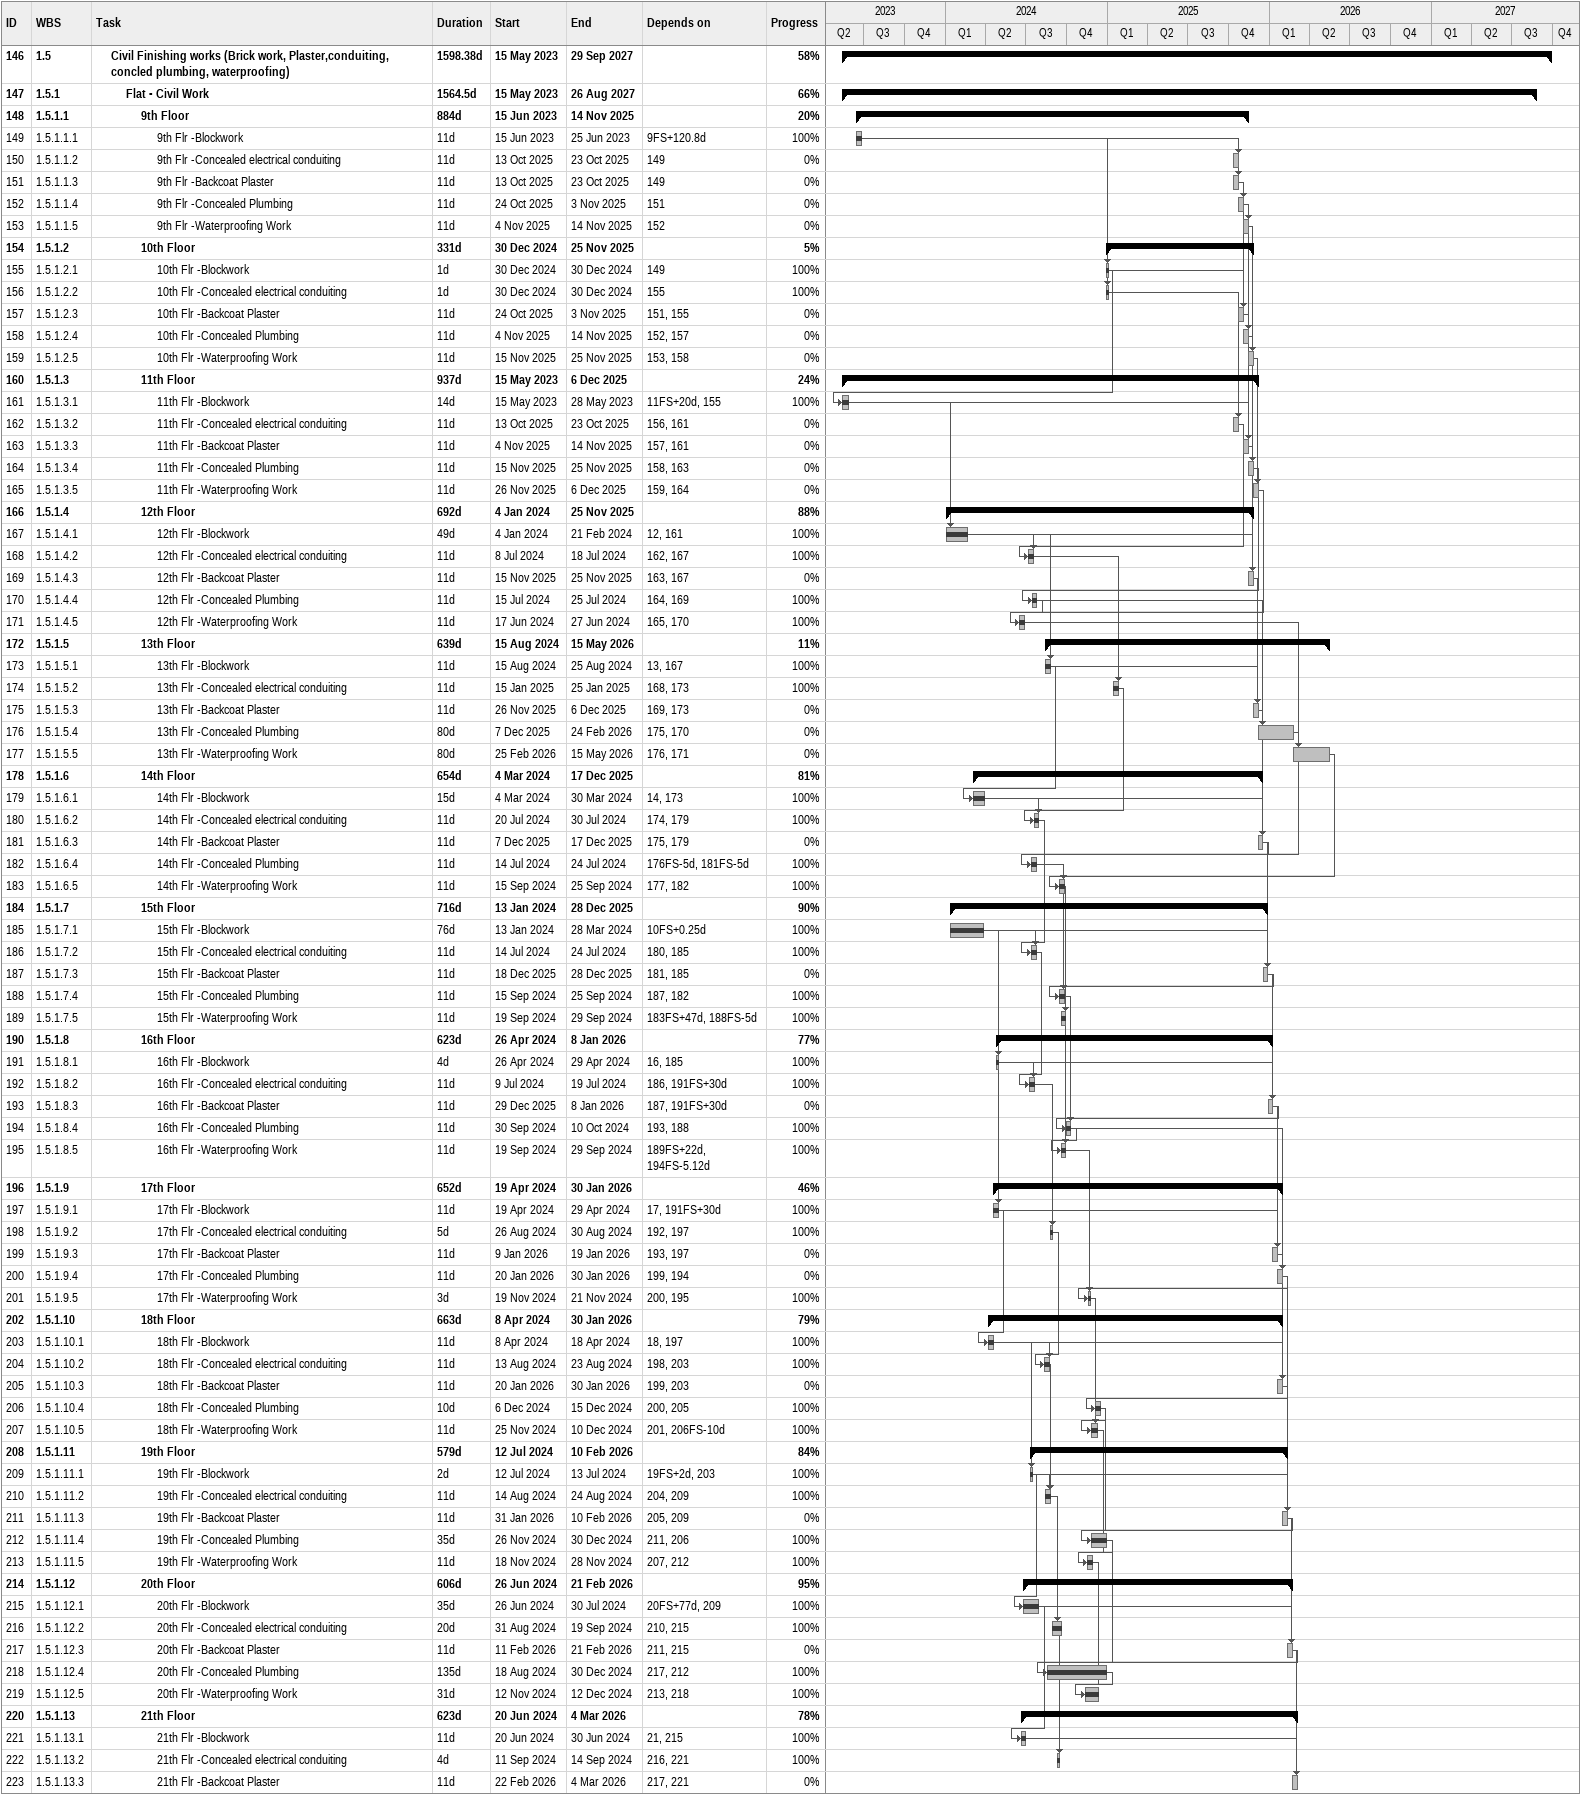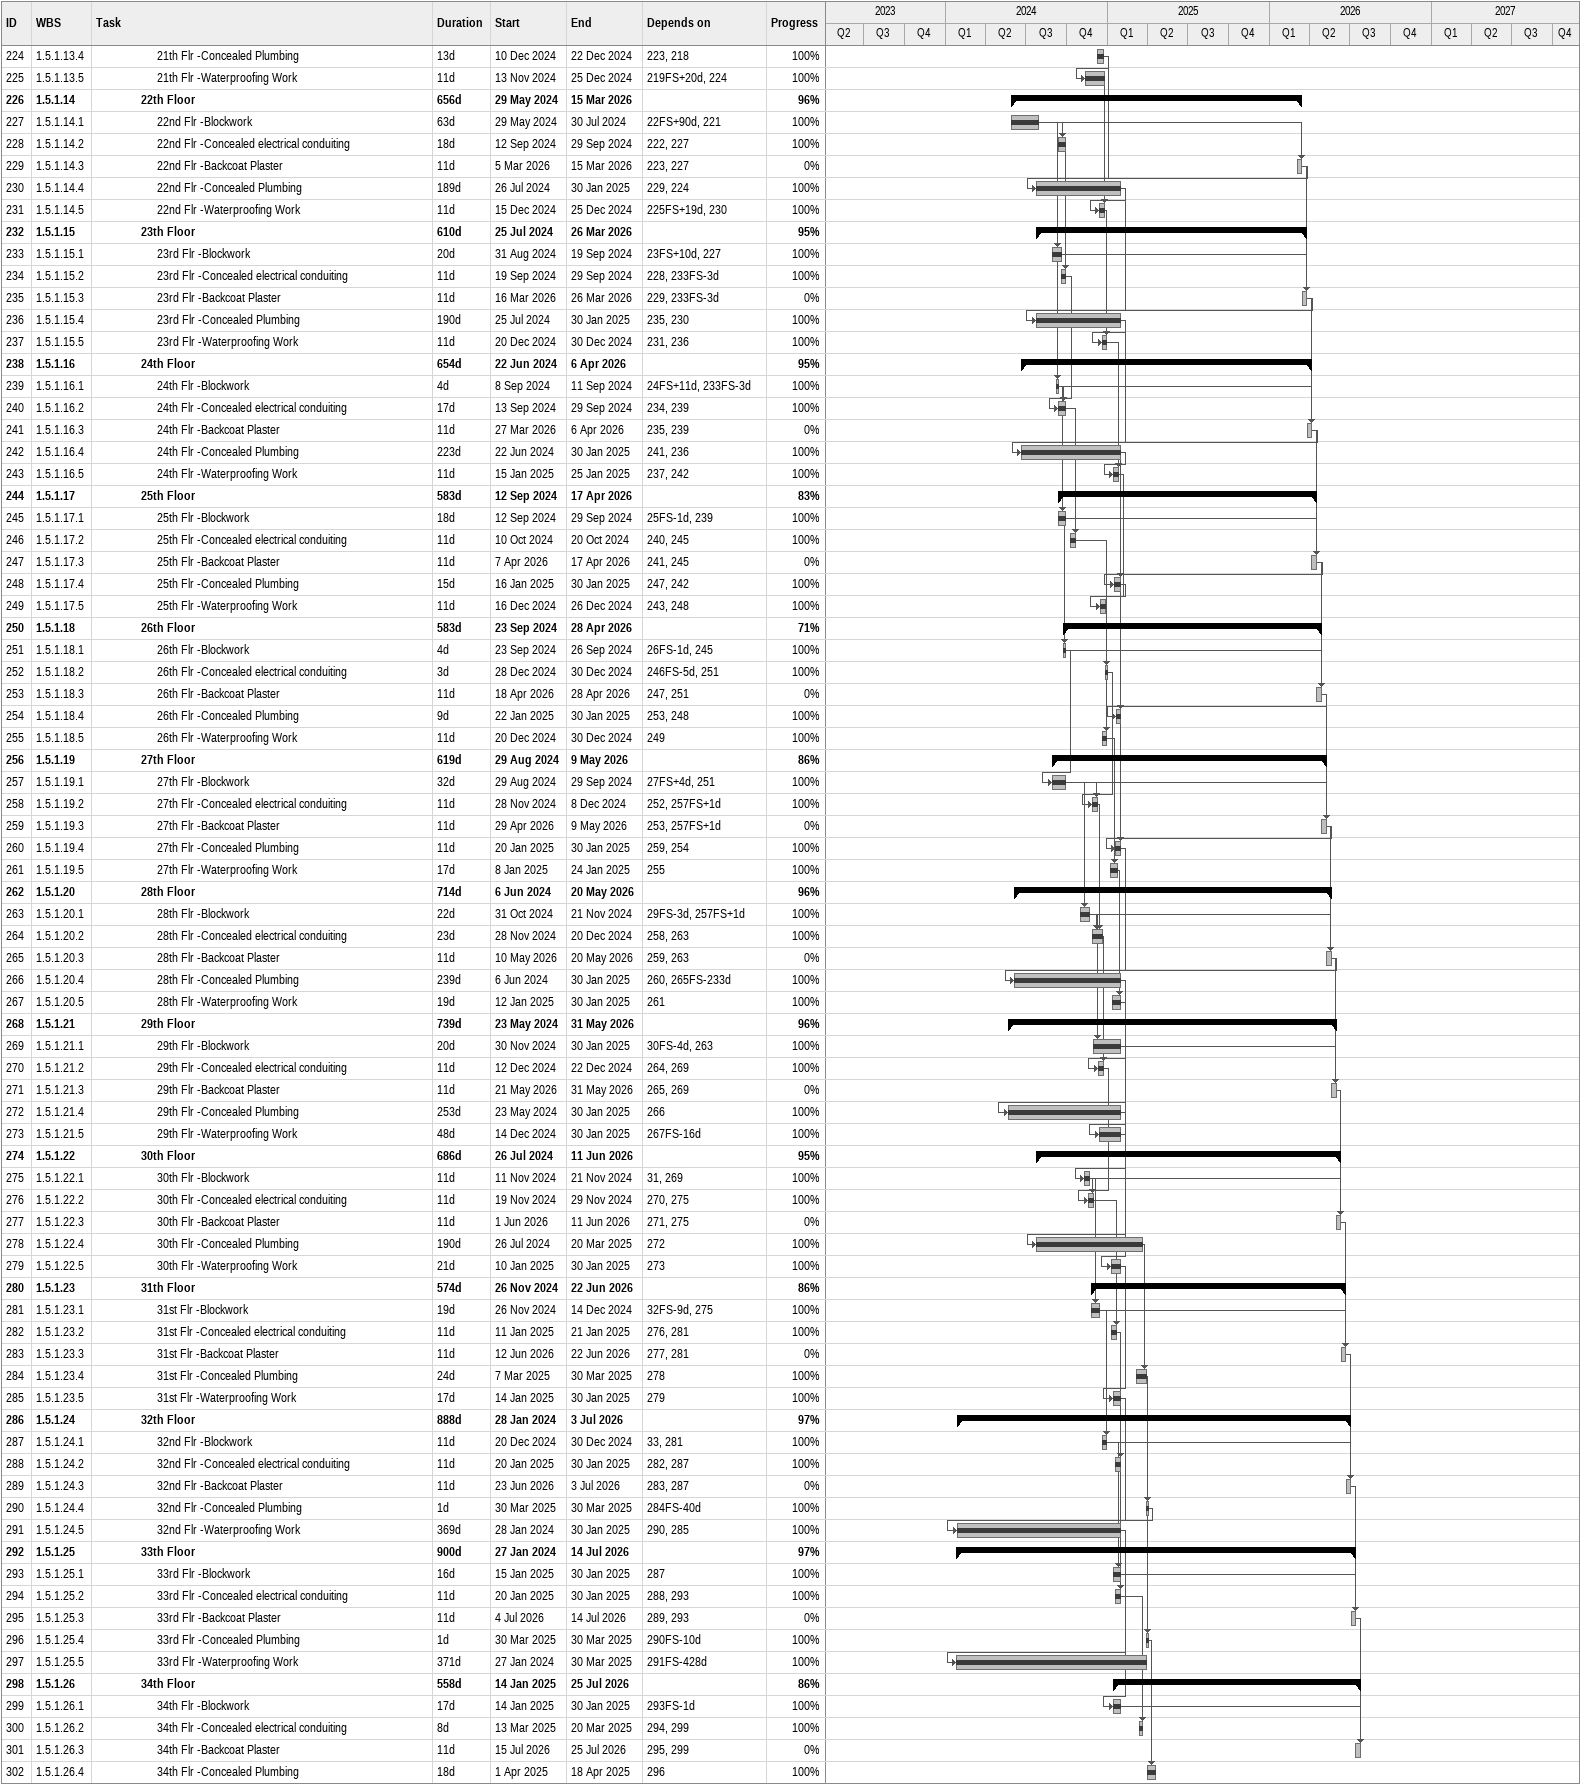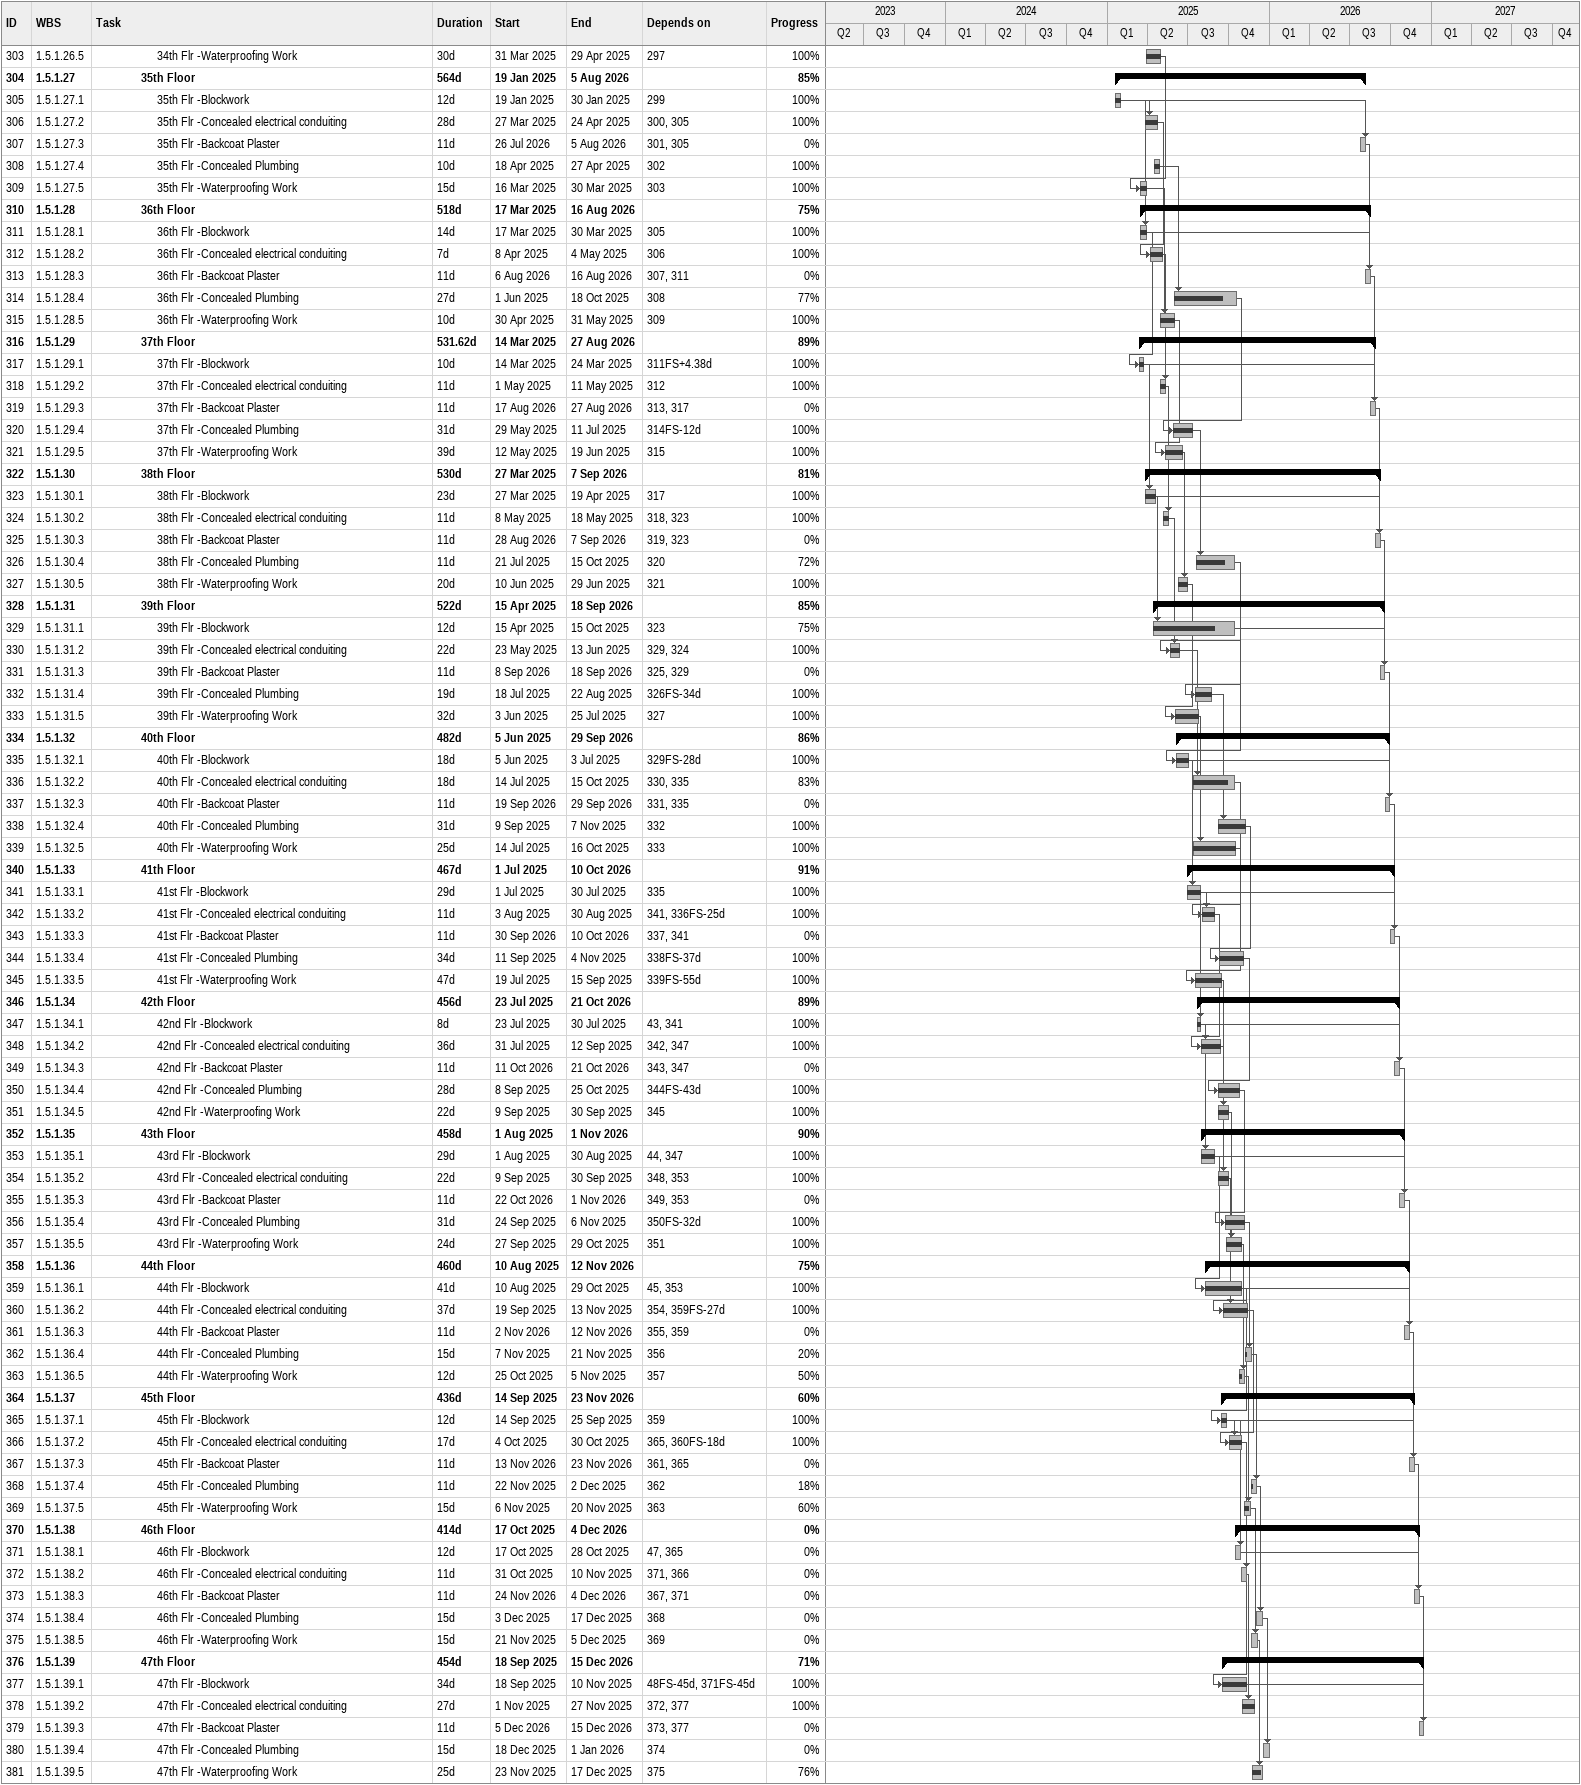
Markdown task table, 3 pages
| ID | WBS | Task | Duration | Start | Finish | Predecessors | % complete |
|---|---|---|---|---|---|---|---|
| 146 | 1.5 | **Civil Finishing works (Brick work, Plaster,conduiting, concled plumbing, waterproofing)** | 1598.38d | 2023-05-15 | 2027-09-29 |  | 58 |
| 147 | 1.5.1 | **Flat - Civil Work** | 1564.5d | 2023-05-15 | 2027-08-26 |  | 66 |
| 148 | 1.5.1.1 | **9th Floor** | 884d | 2023-06-15 | 2025-11-14 |  | 20 |
| 149 | 1.5.1.1.1 | 9th Flr -Blockwork | 11d | 2023-06-15 | 2023-06-25 | 9FS+120.8d | 100 |
| 150 | 1.5.1.1.2 | 9th Flr -Concealed electrical conduiting | 11d | 2025-10-13 | 2025-10-23 | 149 | 0 |
| 151 | 1.5.1.1.3 | 9th Flr -Backcoat Plaster | 11d | 2025-10-13 | 2025-10-23 | 149 | 0 |
| 152 | 1.5.1.1.4 | 9th Flr -Concealed Plumbing | 11d | 2025-10-24 | 2025-11-03 | 151 | 0 |
| 153 | 1.5.1.1.5 | 9th Flr -Waterproofing Work | 11d | 2025-11-04 | 2025-11-14 | 152 | 0 |
| 154 | 1.5.1.2 | **10th Floor** | 331d | 2024-12-30 | 2025-11-25 |  | 5 |
| 155 | 1.5.1.2.1 | 10th Flr -Blockwork | 1d | 2024-12-30 | 2024-12-30 | 149 | 100 |
| 156 | 1.5.1.2.2 | 10th Flr -Concealed electrical conduiting | 1d | 2024-12-30 | 2024-12-30 | 155 | 100 |
| 157 | 1.5.1.2.3 | 10th Flr -Backcoat Plaster | 11d | 2025-10-24 | 2025-11-03 | 151, 155 | 0 |
| 158 | 1.5.1.2.4 | 10th Flr -Concealed Plumbing | 11d | 2025-11-04 | 2025-11-14 | 152, 157 | 0 |
| 159 | 1.5.1.2.5 | 10th Flr -Waterproofing Work | 11d | 2025-11-15 | 2025-11-25 | 153, 158 | 0 |
| 160 | 1.5.1.3 | **11th Floor** | 937d | 2023-05-15 | 2025-12-06 |  | 24 |
| 161 | 1.5.1.3.1 | 11th Flr -Blockwork | 14d | 2023-05-15 | 2023-05-28 | 11FS+20d, 155 | 100 |
| 162 | 1.5.1.3.2 | 11th Flr -Concealed electrical conduiting | 11d | 2025-10-13 | 2025-10-23 | 156, 161 | 0 |
| 163 | 1.5.1.3.3 | 11th Flr -Backcoat Plaster | 11d | 2025-11-04 | 2025-11-14 | 157, 161 | 0 |
| 164 | 1.5.1.3.4 | 11th Flr -Concealed Plumbing | 11d | 2025-11-15 | 2025-11-25 | 158, 163 | 0 |
| 165 | 1.5.1.3.5 | 11th Flr -Waterproofing Work | 11d | 2025-11-26 | 2025-12-06 | 159, 164 | 0 |
| 166 | 1.5.1.4 | **12th Floor** | 692d | 2024-01-04 | 2025-11-25 |  | 88 |
| 167 | 1.5.1.4.1 | 12th Flr -Blockwork | 49d | 2024-01-04 | 2024-02-21 | 12, 161 | 100 |
| 168 | 1.5.1.4.2 | 12th Flr -Concealed electrical conduiting | 11d | 2024-07-08 | 2024-07-18 | 162, 167 | 100 |
| 169 | 1.5.1.4.3 | 12th Flr -Backcoat Plaster | 11d | 2025-11-15 | 2025-11-25 | 163, 167 | 0 |
| 170 | 1.5.1.4.4 | 12th Flr -Concealed Plumbing | 11d | 2024-07-15 | 2024-07-25 | 164, 169 | 100 |
| 171 | 1.5.1.4.5 | 12th Flr -Waterproofing Work | 11d | 2024-06-17 | 2024-06-27 | 165, 170 | 100 |
| 172 | 1.5.1.5 | **13th Floor** | 639d | 2024-08-15 | 2026-05-15 |  | 11 |
| 173 | 1.5.1.5.1 | 13th Flr -Blockwork | 11d | 2024-08-15 | 2024-08-25 | 13, 167 | 100 |
| 174 | 1.5.1.5.2 | 13th Flr -Concealed electrical conduiting | 11d | 2025-01-15 | 2025-01-25 | 168, 173 | 100 |
| 175 | 1.5.1.5.3 | 13th Flr -Backcoat Plaster | 11d | 2025-11-26 | 2025-12-06 | 169, 173 | 0 |
| 176 | 1.5.1.5.4 | 13th Flr -Concealed Plumbing | 80d | 2025-12-07 | 2026-02-24 | 175, 170 | 0 |
| 177 | 1.5.1.5.5 | 13th Flr -Waterproofing Work | 80d | 2026-02-25 | 2026-05-15 | 176, 171 | 0 |
| 178 | 1.5.1.6 | **14th Floor** | 654d | 2024-03-04 | 2025-12-17 |  | 81 |
| 179 | 1.5.1.6.1 | 14th Flr -Blockwork | 15d | 2024-03-04 | 2024-03-30 | 14, 173 | 100 |
| 180 | 1.5.1.6.2 | 14th Flr -Concealed electrical conduiting | 11d | 2024-07-20 | 2024-07-30 | 174, 179 | 100 |
| 181 | 1.5.1.6.3 | 14th Flr -Backcoat Plaster | 11d | 2025-12-07 | 2025-12-17 | 175, 179 | 0 |
| 182 | 1.5.1.6.4 | 14th Flr -Concealed Plumbing | 11d | 2024-07-14 | 2024-07-24 | 176FS-5d, 181FS-5d | 100 |
| 183 | 1.5.1.6.5 | 14th Flr -Waterproofing Work | 11d | 2024-09-15 | 2024-09-25 | 177, 182 | 100 |
| 184 | 1.5.1.7 | **15th Floor** | 716d | 2024-01-13 | 2025-12-28 |  | 90 |
| 185 | 1.5.1.7.1 | 15th Flr -Blockwork | 76d | 2024-01-13 | 2024-03-28 | 10FS+0.25d | 100 |
| 186 | 1.5.1.7.2 | 15th Flr -Concealed electrical conduiting | 11d | 2024-07-14 | 2024-07-24 | 180, 185 | 100 |
| 187 | 1.5.1.7.3 | 15th Flr -Backcoat Plaster | 11d | 2025-12-18 | 2025-12-28 | 181, 185 | 0 |
| 188 | 1.5.1.7.4 | 15th Flr -Concealed Plumbing | 11d | 2024-09-15 | 2024-09-25 | 187, 182 | 100 |
| 189 | 1.5.1.7.5 | 15th Flr -Waterproofing Work | 11d | 2024-09-19 | 2024-09-29 | 183FS+47d, 188FS-5d | 100 |
| 190 | 1.5.1.8 | **16th Floor** | 623d | 2024-04-26 | 2026-01-08 |  | 77 |
| 191 | 1.5.1.8.1 | 16th Flr -Blockwork | 4d | 2024-04-26 | 2024-04-29 | 16, 185 | 100 |
| 192 | 1.5.1.8.2 | 16th Flr -Concealed electrical conduiting | 11d | 2024-07-09 | 2024-07-19 | 186, 191FS+30d | 100 |
| 193 | 1.5.1.8.3 | 16th Flr -Backcoat Plaster | 11d | 2025-12-29 | 2026-01-08 | 187, 191FS+30d | 0 |
| 194 | 1.5.1.8.4 | 16th Flr -Concealed Plumbing | 11d | 2024-09-30 | 2024-10-10 | 193, 188 | 100 |
| 195 | 1.5.1.8.5 | 16th Flr -Waterproofing Work | 11d | 2024-09-19 | 2024-09-29 | 189FS+22d, 194FS-5.12d | 100 |
| 196 | 1.5.1.9 | **17th Floor** | 652d | 2024-04-19 | 2026-01-30 |  | 46 |
| 197 | 1.5.1.9.1 | 17th Flr -Blockwork | 11d | 2024-04-19 | 2024-04-29 | 17, 191FS+30d | 100 |
| 198 | 1.5.1.9.2 | 17th Flr -Concealed electrical conduiting | 5d | 2024-08-26 | 2024-08-30 | 192, 197 | 100 |
| 199 | 1.5.1.9.3 | 17th Flr -Backcoat Plaster | 11d | 2026-01-09 | 2026-01-19 | 193, 197 | 0 |
| 200 | 1.5.1.9.4 | 17th Flr -Concealed Plumbing | 11d | 2026-01-20 | 2026-01-30 | 199, 194 | 0 |
| 201 | 1.5.1.9.5 | 17th Flr -Waterproofing Work | 3d | 2024-11-19 | 2024-11-21 | 200, 195 | 100 |
| 202 | 1.5.1.10 | **18th Floor** | 663d | 2024-04-08 | 2026-01-30 |  | 79 |
| 203 | 1.5.1.10.1 | 18th Flr -Blockwork | 11d | 2024-04-08 | 2024-04-18 | 18, 197 | 100 |
| 204 | 1.5.1.10.2 | 18th Flr -Concealed electrical conduiting | 11d | 2024-08-13 | 2024-08-23 | 198, 203 | 100 |
| 205 | 1.5.1.10.3 | 18th Flr -Backcoat Plaster | 11d | 2026-01-20 | 2026-01-30 | 199, 203 | 0 |
| 206 | 1.5.1.10.4 | 18th Flr -Concealed Plumbing | 10d | 2024-12-06 | 2024-12-15 | 200, 205 | 100 |
| 207 | 1.5.1.10.5 | 18th Flr -Waterproofing Work | 11d | 2024-11-25 | 2024-12-10 | 201, 206FS-10d | 100 |
| 208 | 1.5.1.11 | **19th Floor** | 579d | 2024-07-12 | 2026-02-10 |  | 84 |
| 209 | 1.5.1.11.1 | 19th Flr -Blockwork | 2d | 2024-07-12 | 2024-07-13 | 19FS+2d, 203 | 100 |
| 210 | 1.5.1.11.2 | 19th Flr -Concealed electrical conduiting | 11d | 2024-08-14 | 2024-08-24 | 204, 209 | 100 |
| 211 | 1.5.1.11.3 | 19th Flr -Backcoat Plaster | 11d | 2026-01-31 | 2026-02-10 | 205, 209 | 0 |
| 212 | 1.5.1.11.4 | 19th Flr -Concealed Plumbing | 35d | 2024-11-26 | 2024-12-30 | 211, 206 | 100 |
| 213 | 1.5.1.11.5 | 19th Flr -Waterproofing Work | 11d | 2024-11-18 | 2024-11-28 | 207, 212 | 100 |
| 214 | 1.5.1.12 | **20th Floor** | 606d | 2024-06-26 | 2026-02-21 |  | 95 |
| 215 | 1.5.1.12.1 | 20th Flr -Blockwork | 35d | 2024-06-26 | 2024-07-30 | 20FS+77d, 209 | 100 |
| 216 | 1.5.1.12.2 | 20th Flr -Concealed electrical conduiting | 20d | 2024-08-31 | 2024-09-19 | 210, 215 | 100 |
| 217 | 1.5.1.12.3 | 20th Flr -Backcoat Plaster | 11d | 2026-02-11 | 2026-02-21 | 211, 215 | 0 |
| 218 | 1.5.1.12.4 | 20th Flr -Concealed Plumbing | 135d | 2024-08-18 | 2024-12-30 | 217, 212 | 100 |
| 219 | 1.5.1.12.5 | 20th Flr -Waterproofing Work | 31d | 2024-11-12 | 2024-12-12 | 213, 218 | 100 |
| 220 | 1.5.1.13 | **21th Floor** | 623d | 2024-06-20 | 2026-03-04 |  | 78 |
| 221 | 1.5.1.13.1 | 21th Flr -Blockwork | 11d | 2024-06-20 | 2024-06-30 | 21, 215 | 100 |
| 222 | 1.5.1.13.2 | 21th Flr -Concealed electrical conduiting | 4d | 2024-09-11 | 2024-09-14 | 216, 221 | 100 |
| 223 | 1.5.1.13.3 | 21th Flr -Backcoat Plaster | 11d | 2026-02-22 | 2026-03-04 | 217, 221 | 0 |
| 224 | 1.5.1.13.4 | 21th Flr -Concealed Plumbing | 13d | 2024-12-10 | 2024-12-22 | 223, 218 | 100 |
| 225 | 1.5.1.13.5 | 21th Flr -Waterproofing Work | 11d | 2024-11-13 | 2024-12-25 | 219FS+20d, 224 | 100 |
| 226 | 1.5.1.14 | **22th Floor** | 656d | 2024-05-29 | 2026-03-15 |  | 96 |
| 227 | 1.5.1.14.1 | 22nd Flr -Blockwork | 63d | 2024-05-29 | 2024-07-30 | 22FS+90d, 221 | 100 |
| 228 | 1.5.1.14.2 | 22nd Flr -Concealed electrical conduiting | 18d | 2024-09-12 | 2024-09-29 | 222, 227 | 100 |
| 229 | 1.5.1.14.3 | 22nd Flr -Backcoat Plaster | 11d | 2026-03-05 | 2026-03-15 | 223, 227 | 0 |
| 230 | 1.5.1.14.4 | 22nd Flr -Concealed Plumbing | 189d | 2024-07-26 | 2025-01-30 | 229, 224 | 100 |
| 231 | 1.5.1.14.5 | 22nd Flr -Waterproofing Work | 11d | 2024-12-15 | 2024-12-25 | 225FS+19d, 230 | 100 |
| 232 | 1.5.1.15 | **23th Floor** | 610d | 2024-07-25 | 2026-03-26 |  | 95 |
| 233 | 1.5.1.15.1 | 23rd Flr -Blockwork | 20d | 2024-08-31 | 2024-09-19 | 23FS+10d, 227 | 100 |
| 234 | 1.5.1.15.2 | 23rd Flr -Concealed electrical conduiting | 11d | 2024-09-19 | 2024-09-29 | 228, 233FS-3d | 100 |
| 235 | 1.5.1.15.3 | 23rd Flr -Backcoat Plaster | 11d | 2026-03-16 | 2026-03-26 | 229, 233FS-3d | 0 |
| 236 | 1.5.1.15.4 | 23rd Flr -Concealed Plumbing | 190d | 2024-07-25 | 2025-01-30 | 235, 230 | 100 |
| 237 | 1.5.1.15.5 | 23rd Flr -Waterproofing Work | 11d | 2024-12-20 | 2024-12-30 | 231, 236 | 100 |
| 238 | 1.5.1.16 | **24th Floor** | 654d | 2024-06-22 | 2026-04-06 |  | 95 |
| 239 | 1.5.1.16.1 | 24th Flr -Blockwork | 4d | 2024-09-08 | 2024-09-11 | 24FS+11d, 233FS-3d | 100 |
| 240 | 1.5.1.16.2 | 24th Flr -Concealed electrical conduiting | 17d | 2024-09-13 | 2024-09-29 | 234, 239 | 100 |
| 241 | 1.5.1.16.3 | 24th Flr -Backcoat Plaster | 11d | 2026-03-27 | 2026-04-06 | 235, 239 | 0 |
| 242 | 1.5.1.16.4 | 24th Flr -Concealed Plumbing | 223d | 2024-06-22 | 2025-01-30 | 241, 236 | 100 |
| 243 | 1.5.1.16.5 | 24th Flr -Waterproofing Work | 11d | 2025-01-15 | 2025-01-25 | 237, 242 | 100 |
| 244 | 1.5.1.17 | **25th Floor** | 583d | 2024-09-12 | 2026-04-17 |  | 83 |
| 245 | 1.5.1.17.1 | 25th Flr -Blockwork | 18d | 2024-09-12 | 2024-09-29 | 25FS-1d, 239 | 100 |
| 246 | 1.5.1.17.2 | 25th Flr -Concealed electrical conduiting | 11d | 2024-10-10 | 2024-10-20 | 240, 245 | 100 |
| 247 | 1.5.1.17.3 | 25th Flr -Backcoat Plaster | 11d | 2026-04-07 | 2026-04-17 | 241, 245 | 0 |
| 248 | 1.5.1.17.4 | 25th Flr -Concealed Plumbing | 15d | 2025-01-16 | 2025-01-30 | 247, 242 | 100 |
| 249 | 1.5.1.17.5 | 25th Flr -Waterproofing Work | 11d | 2024-12-16 | 2024-12-26 | 243, 248 | 100 |
| 250 | 1.5.1.18 | **26th Floor** | 583d | 2024-09-23 | 2026-04-28 |  | 71 |
| 251 | 1.5.1.18.1 | 26th Flr -Blockwork | 4d | 2024-09-23 | 2024-09-26 | 26FS-1d, 245 | 100 |
| 252 | 1.5.1.18.2 | 26th Flr -Concealed electrical conduiting | 3d | 2024-12-28 | 2024-12-30 | 246FS-5d, 251 | 100 |
| 253 | 1.5.1.18.3 | 26th Flr -Backcoat Plaster | 11d | 2026-04-18 | 2026-04-28 | 247, 251 | 0 |
| 254 | 1.5.1.18.4 | 26th Flr -Concealed Plumbing | 9d | 2025-01-22 | 2025-01-30 | 253, 248 | 100 |
| 255 | 1.5.1.18.5 | 26th Flr -Waterproofing Work | 11d | 2024-12-20 | 2024-12-30 | 249 | 100 |
| 256 | 1.5.1.19 | **27th Floor** | 619d | 2024-08-29 | 2026-05-09 |  | 86 |
| 257 | 1.5.1.19.1 | 27th Flr -Blockwork | 32d | 2024-08-29 | 2024-09-29 | 27FS+4d, 251 | 100 |
| 258 | 1.5.1.19.2 | 27th Flr -Concealed electrical conduiting | 11d | 2024-11-28 | 2024-12-08 | 252, 257FS+1d | 100 |
| 259 | 1.5.1.19.3 | 27th Flr -Backcoat Plaster | 11d | 2026-04-29 | 2026-05-09 | 253, 257FS+1d | 0 |
| 260 | 1.5.1.19.4 | 27th Flr -Concealed Plumbing | 11d | 2025-01-20 | 2025-01-30 | 259, 254 | 100 |
| 261 | 1.5.1.19.5 | 27th Flr -Waterproofing Work | 17d | 2025-01-08 | 2025-01-24 | 255 | 100 |
| 262 | 1.5.1.20 | **28th Floor** | 714d | 2024-06-06 | 2026-05-20 |  | 96 |
| 263 | 1.5.1.20.1 | 28th Flr -Blockwork | 22d | 2024-10-31 | 2024-11-21 | 29FS-3d, 257FS+1d | 100 |
| 264 | 1.5.1.20.2 | 28th Flr -Concealed electrical conduiting | 23d | 2024-11-28 | 2024-12-20 | 258, 263 | 100 |
| 265 | 1.5.1.20.3 | 28th Flr -Backcoat Plaster | 11d | 2026-05-10 | 2026-05-20 | 259, 263 | 0 |
| 266 | 1.5.1.20.4 | 28th Flr -Concealed Plumbing | 239d | 2024-06-06 | 2025-01-30 | 260, 265FS-233d | 100 |
| 267 | 1.5.1.20.5 | 28th Flr -Waterproofing Work | 19d | 2025-01-12 | 2025-01-30 | 261 | 100 |
| 268 | 1.5.1.21 | **29th Floor** | 739d | 2024-05-23 | 2026-05-31 |  | 96 |
| 269 | 1.5.1.21.1 | 29th Flr -Blockwork | 20d | 2024-11-30 | 2025-01-30 | 30FS-4d, 263 | 100 |
| 270 | 1.5.1.21.2 | 29th Flr -Concealed electrical conduiting | 11d | 2024-12-12 | 2024-12-22 | 264, 269 | 100 |
| 271 | 1.5.1.21.3 | 29th Flr -Backcoat Plaster | 11d | 2026-05-21 | 2026-05-31 | 265, 269 | 0 |
| 272 | 1.5.1.21.4 | 29th Flr -Concealed Plumbing | 253d | 2024-05-23 | 2025-01-30 | 266 | 100 |
| 273 | 1.5.1.21.5 | 29th Flr -Waterproofing Work | 48d | 2024-12-14 | 2025-01-30 | 267FS-16d | 100 |
| 274 | 1.5.1.22 | **30th Floor** | 686d | 2024-07-26 | 2026-06-11 |  | 95 |
| 275 | 1.5.1.22.1 | 30th Flr -Blockwork | 11d | 2024-11-11 | 2024-11-21 | 31, 269 | 100 |
| 276 | 1.5.1.22.2 | 30th Flr -Concealed electrical conduiting | 11d | 2024-11-19 | 2024-11-29 | 270, 275 | 100 |
| 277 | 1.5.1.22.3 | 30th Flr -Backcoat Plaster | 11d | 2026-06-01 | 2026-06-11 | 271, 275 | 0 |
| 278 | 1.5.1.22.4 | 30th Flr -Concealed Plumbing | 190d | 2024-07-26 | 2025-03-20 | 272 | 100 |
| 279 | 1.5.1.22.5 | 30th Flr -Waterproofing Work | 21d | 2025-01-10 | 2025-01-30 | 273 | 100 |
| 280 | 1.5.1.23 | **31th Floor** | 574d | 2024-11-26 | 2026-06-22 |  | 86 |
| 281 | 1.5.1.23.1 | 31st Flr -Blockwork | 19d | 2024-11-26 | 2024-12-14 | 32FS-9d, 275 | 100 |
| 282 | 1.5.1.23.2 | 31st Flr -Concealed electrical conduiting | 11d | 2025-01-11 | 2025-01-21 | 276, 281 | 100 |
| 283 | 1.5.1.23.3 | 31st Flr -Backcoat Plaster | 11d | 2026-06-12 | 2026-06-22 | 277, 281 | 0 |
| 284 | 1.5.1.23.4 | 31st Flr -Concealed Plumbing | 24d | 2025-03-07 | 2025-03-30 | 278 | 100 |
| 285 | 1.5.1.23.5 | 31st Flr -Waterproofing Work | 17d | 2025-01-14 | 2025-01-30 | 279 | 100 |
| 286 | 1.5.1.24 | **32th Floor** | 888d | 2024-01-28 | 2026-07-03 |  | 97 |
| 287 | 1.5.1.24.1 | 32nd Flr -Blockwork | 11d | 2024-12-20 | 2024-12-30 | 33, 281 | 100 |
| 288 | 1.5.1.24.2 | 32nd Flr -Concealed electrical conduiting | 11d | 2025-01-20 | 2025-01-30 | 282, 287 | 100 |
| 289 | 1.5.1.24.3 | 32nd Flr -Backcoat Plaster | 11d | 2026-06-23 | 2026-07-03 | 283, 287 | 0 |
| 290 | 1.5.1.24.4 | 32nd Flr -Concealed Plumbing | 1d | 2025-03-30 | 2025-03-30 | 284FS-40d | 100 |
| 291 | 1.5.1.24.5 | 32nd Flr -Waterproofing Work | 369d | 2024-01-28 | 2025-01-30 | 290, 285 | 100 |
| 292 | 1.5.1.25 | **33th Floor** | 900d | 2024-01-27 | 2026-07-14 |  | 97 |
| 293 | 1.5.1.25.1 | 33rd Flr -Blockwork | 16d | 2025-01-15 | 2025-01-30 | 287 | 100 |
| 294 | 1.5.1.25.2 | 33rd Flr -Concealed electrical conduiting | 11d | 2025-01-20 | 2025-01-30 | 288, 293 | 100 |
| 295 | 1.5.1.25.3 | 33rd Flr -Backcoat Plaster | 11d | 2026-07-04 | 2026-07-14 | 289, 293 | 0 |
| 296 | 1.5.1.25.4 | 33rd Flr -Concealed Plumbing | 1d | 2025-03-30 | 2025-03-30 | 290FS-10d | 100 |
| 297 | 1.5.1.25.5 | 33rd Flr -Waterproofing Work | 371d | 2024-01-27 | 2025-03-30 | 291FS-428d | 100 |
| 298 | 1.5.1.26 | **34th Floor** | 558d | 2025-01-14 | 2026-07-25 |  | 86 |
| 299 | 1.5.1.26.1 | 34th Flr -Blockwork | 17d | 2025-01-14 | 2025-01-30 | 293FS-1d | 100 |
| 300 | 1.5.1.26.2 | 34th Flr -Concealed electrical conduiting | 8d | 2025-03-13 | 2025-03-20 | 294, 299 | 100 |
| 301 | 1.5.1.26.3 | 34th Flr -Backcoat Plaster | 11d | 2026-07-15 | 2026-07-25 | 295, 299 | 0 |
| 302 | 1.5.1.26.4 | 34th Flr -Concealed Plumbing | 18d | 2025-04-01 | 2025-04-18 | 296 | 100 |
| 303 | 1.5.1.26.5 | 34th Flr -Waterproofing Work | 30d | 2025-03-31 | 2025-04-29 | 297 | 100 |
| 304 | 1.5.1.27 | **35th Floor** | 564d | 2025-01-19 | 2026-08-05 |  | 85 |
| 305 | 1.5.1.27.1 | 35th Flr -Blockwork | 12d | 2025-01-19 | 2025-01-30 | 299 | 100 |
| 306 | 1.5.1.27.2 | 35th Flr -Concealed electrical conduiting | 28d | 2025-03-27 | 2025-04-24 | 300, 305 | 100 |
| 307 | 1.5.1.27.3 | 35th Flr -Backcoat Plaster | 11d | 2026-07-26 | 2026-08-05 | 301, 305 | 0 |
| 308 | 1.5.1.27.4 | 35th Flr -Concealed Plumbing | 10d | 2025-04-18 | 2025-04-27 | 302 | 100 |
| 309 | 1.5.1.27.5 | 35th Flr -Waterproofing Work | 15d | 2025-03-16 | 2025-03-30 | 303 | 100 |
| 310 | 1.5.1.28 | **36th Floor** | 518d | 2025-03-17 | 2026-08-16 |  | 75 |
| 311 | 1.5.1.28.1 | 36th Flr -Blockwork | 14d | 2025-03-17 | 2025-03-30 | 305 | 100 |
| 312 | 1.5.1.28.2 | 36th Flr -Concealed electrical conduiting | 7d | 2025-04-08 | 2025-05-04 | 306 | 100 |
| 313 | 1.5.1.28.3 | 36th Flr -Backcoat Plaster | 11d | 2026-08-06 | 2026-08-16 | 307, 311 | 0 |
| 314 | 1.5.1.28.4 | 36th Flr -Concealed Plumbing | 27d | 2025-06-01 | 2025-10-18 | 308 | 77 |
| 315 | 1.5.1.28.5 | 36th Flr -Waterproofing Work | 10d | 2025-04-30 | 2025-05-31 | 309 | 100 |
| 316 | 1.5.1.29 | **37th Floor** | 531.62d | 2025-03-14 | 2026-08-27 |  | 89 |
| 317 | 1.5.1.29.1 | 37th Flr -Blockwork | 10d | 2025-03-14 | 2025-03-24 | 311FS+4.38d | 100 |
| 318 | 1.5.1.29.2 | 37th Flr -Concealed electrical conduiting | 11d | 2025-05-01 | 2025-05-11 | 312 | 100 |
| 319 | 1.5.1.29.3 | 37th Flr -Backcoat Plaster | 11d | 2026-08-17 | 2026-08-27 | 313, 317 | 0 |
| 320 | 1.5.1.29.4 | 37th Flr -Concealed Plumbing | 31d | 2025-05-29 | 2025-07-11 | 314FS-12d | 100 |
| 321 | 1.5.1.29.5 | 37th Flr -Waterproofing Work | 39d | 2025-05-12 | 2025-06-19 | 315 | 100 |
| 322 | 1.5.1.30 | **38th Floor** | 530d | 2025-03-27 | 2026-09-07 |  | 81 |
| 323 | 1.5.1.30.1 | 38th Flr -Blockwork | 23d | 2025-03-27 | 2025-04-19 | 317 | 100 |
| 324 | 1.5.1.30.2 | 38th Flr -Concealed electrical conduiting | 11d | 2025-05-08 | 2025-05-18 | 318, 323 | 100 |
| 325 | 1.5.1.30.3 | 38th Flr -Backcoat Plaster | 11d | 2026-08-28 | 2026-09-07 | 319, 323 | 0 |
| 326 | 1.5.1.30.4 | 38th Flr -Concealed Plumbing | 11d | 2025-07-21 | 2025-10-15 | 320 | 72 |
| 327 | 1.5.1.30.5 | 38th Flr -Waterproofing Work | 20d | 2025-06-10 | 2025-06-29 | 321 | 100 |
| 328 | 1.5.1.31 | **39th Floor** | 522d | 2025-04-15 | 2026-09-18 |  | 85 |
| 329 | 1.5.1.31.1 | 39th Flr -Blockwork | 12d | 2025-04-15 | 2025-10-15 | 323 | 75 |
| 330 | 1.5.1.31.2 | 39th Flr -Concealed electrical conduiting | 22d | 2025-05-23 | 2025-06-13 | 329, 324 | 100 |
| 331 | 1.5.1.31.3 | 39th Flr -Backcoat Plaster | 11d | 2026-09-08 | 2026-09-18 | 325, 329 | 0 |
| 332 | 1.5.1.31.4 | 39th Flr -Concealed Plumbing | 19d | 2025-07-18 | 2025-08-22 | 326FS-34d | 100 |
| 333 | 1.5.1.31.5 | 39th Flr -Waterproofing Work | 32d | 2025-06-03 | 2025-07-25 | 327 | 100 |
| 334 | 1.5.1.32 | **40th Floor** | 482d | 2025-06-05 | 2026-09-29 |  | 86 |
| 335 | 1.5.1.32.1 | 40th Flr -Blockwork | 18d | 2025-06-05 | 2025-07-03 | 329FS-28d | 100 |
| 336 | 1.5.1.32.2 | 40th Flr -Concealed electrical conduiting | 18d | 2025-07-14 | 2025-10-15 | 330, 335 | 83 |
| 337 | 1.5.1.32.3 | 40th Flr -Backcoat Plaster | 11d | 2026-09-19 | 2026-09-29 | 331, 335 | 0 |
| 338 | 1.5.1.32.4 | 40th Flr -Concealed Plumbing | 31d | 2025-09-09 | 2025-11-07 | 332 | 100 |
| 339 | 1.5.1.32.5 | 40th Flr -Waterproofing Work | 25d | 2025-07-14 | 2025-10-16 | 333 | 100 |
| 340 | 1.5.1.33 | **41th Floor** | 467d | 2025-07-01 | 2026-10-10 |  | 91 |
| 341 | 1.5.1.33.1 | 41st Flr -Blockwork | 29d | 2025-07-01 | 2025-07-30 | 335 | 100 |
| 342 | 1.5.1.33.2 | 41st Flr -Concealed electrical conduiting | 11d | 2025-08-03 | 2025-08-30 | 341, 336FS-25d | 100 |
| 343 | 1.5.1.33.3 | 41st Flr -Backcoat Plaster | 11d | 2026-09-30 | 2026-10-10 | 337, 341 | 0 |
| 344 | 1.5.1.33.4 | 41st Flr -Concealed Plumbing | 34d | 2025-09-11 | 2025-11-04 | 338FS-37d | 100 |
| 345 | 1.5.1.33.5 | 41st Flr -Waterproofing Work | 47d | 2025-07-19 | 2025-09-15 | 339FS-55d | 100 |
| 346 | 1.5.1.34 | **42th Floor** | 456d | 2025-07-23 | 2026-10-21 |  | 89 |
| 347 | 1.5.1.34.1 | 42nd Flr -Blockwork | 8d | 2025-07-23 | 2025-07-30 | 43, 341 | 100 |
| 348 | 1.5.1.34.2 | 42nd Flr -Concealed electrical conduiting | 36d | 2025-07-31 | 2025-09-12 | 342, 347 | 100 |
| 349 | 1.5.1.34.3 | 42nd Flr -Backcoat Plaster | 11d | 2026-10-11 | 2026-10-21 | 343, 347 | 0 |
| 350 | 1.5.1.34.4 | 42nd Flr -Concealed Plumbing | 28d | 2025-09-08 | 2025-10-25 | 344FS-43d | 100 |
| 351 | 1.5.1.34.5 | 42nd Flr -Waterproofing Work | 22d | 2025-09-09 | 2025-09-30 | 345 | 100 |
| 352 | 1.5.1.35 | **43th Floor** | 458d | 2025-08-01 | 2026-11-01 |  | 90 |
| 353 | 1.5.1.35.1 | 43rd Flr -Blockwork | 29d | 2025-08-01 | 2025-08-30 | 44, 347 | 100 |
| 354 | 1.5.1.35.2 | 43rd Flr -Concealed electrical conduiting | 22d | 2025-09-09 | 2025-09-30 | 348, 353 | 100 |
| 355 | 1.5.1.35.3 | 43rd Flr -Backcoat Plaster | 11d | 2026-10-22 | 2026-11-01 | 349, 353 | 0 |
| 356 | 1.5.1.35.4 | 43rd Flr -Concealed Plumbing | 31d | 2025-09-24 | 2025-11-06 | 350FS-32d | 100 |
| 357 | 1.5.1.35.5 | 43rd Flr -Waterproofing Work | 24d | 2025-09-27 | 2025-10-29 | 351 | 100 |
| 358 | 1.5.1.36 | **44th Floor** | 460d | 2025-08-10 | 2026-11-12 |  | 75 |
| 359 | 1.5.1.36.1 | 44th Flr -Blockwork | 41d | 2025-08-10 | 2025-10-29 | 45, 353 | 100 |
| 360 | 1.5.1.36.2 | 44th Flr -Concealed electrical conduiting | 37d | 2025-09-19 | 2025-11-13 | 354, 359FS-27d | 100 |
| 361 | 1.5.1.36.3 | 44th Flr -Backcoat Plaster | 11d | 2026-11-02 | 2026-11-12 | 355, 359 | 0 |
| 362 | 1.5.1.36.4 | 44th Flr -Concealed Plumbing | 15d | 2025-11-07 | 2025-11-21 | 356 | 20 |
| 363 | 1.5.1.36.5 | 44th Flr -Waterproofing Work | 12d | 2025-10-25 | 2025-11-05 | 357 | 50 |
| 364 | 1.5.1.37 | **45th Floor** | 436d | 2025-09-14 | 2026-11-23 |  | 60 |
| 365 | 1.5.1.37.1 | 45th Flr -Blockwork | 12d | 2025-09-14 | 2025-09-25 | 359 | 100 |
| 366 | 1.5.1.37.2 | 45th Flr -Concealed electrical conduiting | 17d | 2025-10-04 | 2025-10-30 | 365, 360FS-18d | 100 |
| 367 | 1.5.1.37.3 | 45th Flr -Backcoat Plaster | 11d | 2026-11-13 | 2026-11-23 | 361, 365 | 0 |
| 368 | 1.5.1.37.4 | 45th Flr -Concealed Plumbing | 11d | 2025-11-22 | 2025-12-02 | 362 | 18 |
| 369 | 1.5.1.37.5 | 45th Flr -Waterproofing Work | 15d | 2025-11-06 | 2025-11-20 | 363 | 60 |
| 370 | 1.5.1.38 | **46th Floor** | 414d | 2025-10-17 | 2026-12-04 |  | 0 |
| 371 | 1.5.1.38.1 | 46th Flr -Blockwork | 12d | 2025-10-17 | 2025-10-28 | 47, 365 | 0 |
| 372 | 1.5.1.38.2 | 46th Flr -Concealed electrical conduiting | 11d | 2025-10-31 | 2025-11-10 | 371, 366 | 0 |
| 373 | 1.5.1.38.3 | 46th Flr -Backcoat Plaster | 11d | 2026-11-24 | 2026-12-04 | 367, 371 | 0 |
| 374 | 1.5.1.38.4 | 46th Flr -Concealed Plumbing | 15d | 2025-12-03 | 2025-12-17 | 368 | 0 |
| 375 | 1.5.1.38.5 | 46th Flr -Waterproofing Work | 15d | 2025-11-21 | 2025-12-05 | 369 | 0 |
| 376 | 1.5.1.39 | **47th Floor** | 454d | 2025-09-18 | 2026-12-15 |  | 71 |
| 377 | 1.5.1.39.1 | 47th Flr -Blockwork | 34d | 2025-09-18 | 2025-11-10 | 48FS-45d, 371FS-45d | 100 |
| 378 | 1.5.1.39.2 | 47th Flr -Concealed electrical conduiting | 27d | 2025-11-01 | 2025-11-27 | 372, 377 | 100 |
| 379 | 1.5.1.39.3 | 47th Flr -Backcoat Plaster | 11d | 2026-12-05 | 2026-12-15 | 373, 377 | 0 |
| 380 | 1.5.1.39.4 | 47th Flr -Concealed Plumbing | 15d | 2025-12-18 | 2026-01-01 | 374 | 0 |
| 381 | 1.5.1.39.5 | 47th Flr -Waterproofing Work | 25d | 2025-11-23 | 2025-12-17 | 375 | 76 |
